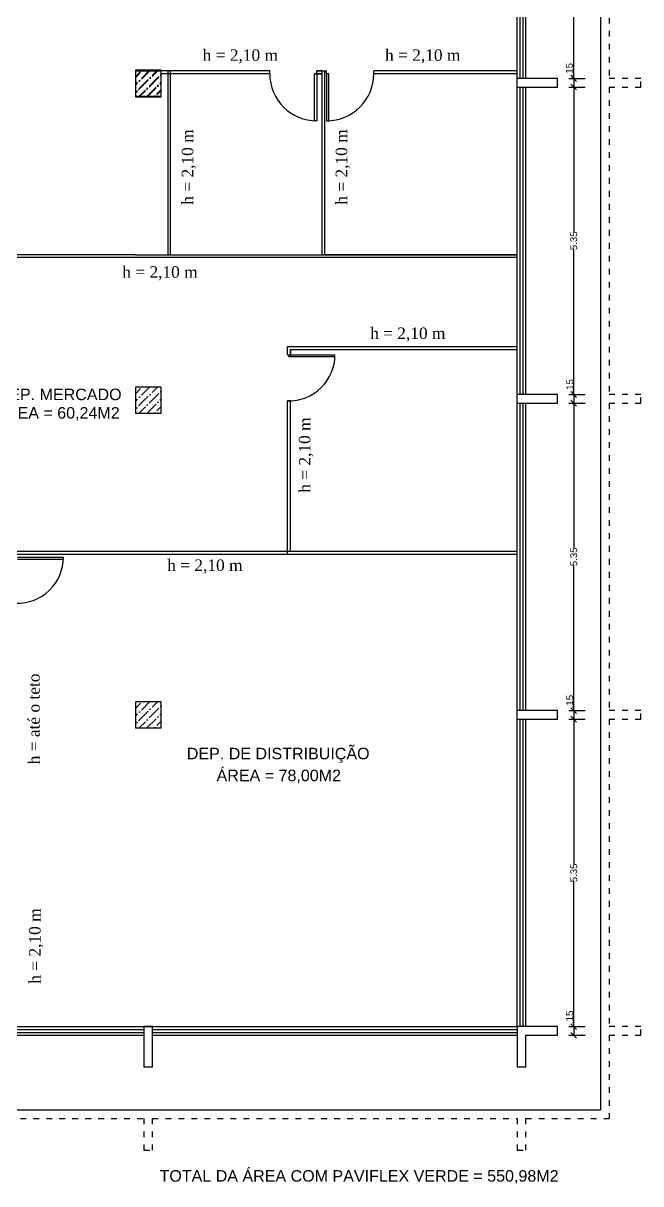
# Model space of a CAD drawing. Extents: x 97.2 to 178.4, y 268.6 to 301.5.
# Drawn here: x 140.5 to 151.25, y 269.29 to 289.49 of the extents above; entities that cross this region are included whole.
import ezdxf

# ---------------------------------------------------------------- set-up
doc = ezdxf.new("R2010")
doc.units = 0
doc.header["$MEASUREMENT"] = 0
doc.linetypes.add('ACAD_ISO03W100', pattern=[30, 12, -18])
doc.layers.get('0').update_dxf_attribs({"linetype": 'CONTINUOUS'})
doc.layers.get('DEFPOINTS').update_dxf_attribs({"linetype": 'CONTINUOUS'})
for name, color, linetype in [('COTAS', 8, 'CONTINUOUS'), ('DIVISÓRIAS', 1, 'CONTINUOUS'), ('MOBIL', 7, 'CONTINUOUS'), ('PAREDE-ALVENARIA', 7, 'CONTINUOUS'), ('PILAR', 5, 'CONTINUOUS'), ('PROJEÇÃOTELHADO', 181, 'ACAD_ISO03W100'), ('VIDRO', 4, 'CONTINUOUS')]:
    doc.layers.add(name, color=color, linetype=linetype)
doc.styles.get("Standard").update_dxf_attribs({"font": 'arial.ttf'})
doc.dimstyles.get("Standard").update_dxf_attribs({"dimscale": 0, "dimtxt": 0.12, "dimasz": 0.1, "dimexe": 0.2, "dimexo": 0.2, "dimgap": 0, "dimtad": 0, "dimzin": 5, "dimdsep": 46, "dimtxsty": 'Standard', "dimblk1": 'OBLIQUE', "dimblk2": 'OBLIQUE', "dimsah": 1, "dimcen": 0.1, "dimadec": 0, "dimazin": 0, "dimtfac": 1, "dimtmove": 0, "dimatfit": 3, "dimldrblk": 'OBLIQUE', "dimfxl": 1, "dimtolj": 1, "dimtzin": 1, "dimarcsym": 0})

# ---------------------------------------------------------------- blocks, each defined once
blk = doc.blocks.new('_OBLIQUE')
at = {"color": 0, "linetype": 'ByBlock'}
blk.add_line((-0.5, -0.5), (0.5, 0.5), dxfattribs=at)
blk = doc.blocks.new('*D16')
at = {"color": 0, "linetype": 'ByBlock'}
for p, q in [((150.002, 293.876), (150.285, 293.876)), ((150.085, 293.876), (150.085, 291.358)), ((150.085, 288.526), (150.085, 291.045)), ((150.002, 288.526), (150.285, 288.526))]:
    blk.add_line(p, q, dxfattribs=at)
at = {"layer": 'DEFPOINTS', "color": 0, "linetype": 'ByBlock'}
for p in [(149.802, 293.876), (149.802, 288.526), (150.085, 288.526)]:
    blk.add_point(p, dxfattribs=at)
at = {"color": 0, "linetype": 'ByBlock', "xscale": 0.1, "yscale": 0.1, "zscale": 0.1}
for p, rotation in [((150.085, 293.876), 90), ((150.085, 288.526), 270)]:
    blk.add_blockref('_OBLIQUE', p, dxfattribs=dict(at, rotation=rotation))
at = {"color": 0, "linetype": 'ByBlock', "insert": (150.085, 291.201), "char_height": 0.12, "attachment_point": 5, "rotation": 90}
blk.add_mtext('\\A1;5.35', dxfattribs=at)
blk = doc.blocks.new('*D17')
at = {"color": 0, "linetype": 'ByBlock'}
for p, q in [((150.002, 288.526), (150.285, 288.526)), ((150.085, 288.526), (150.085, 288.376)), ((150.002, 288.376), (150.285, 288.376))]:
    blk.add_line(p, q, dxfattribs=at)
at = {"layer": 'DEFPOINTS', "color": 0, "linetype": 'ByBlock'}
for p in [(149.802, 288.526), (149.802, 288.376), (150.085, 288.376)]:
    blk.add_point(p, dxfattribs=at)
at = {"color": 0, "linetype": 'ByBlock', "xscale": 0.1, "yscale": 0.1, "zscale": 0.1}
for p, rotation in [((150.085, 288.526), 90), ((150.085, 288.376), 270)]:
    blk.add_blockref('_OBLIQUE', p, dxfattribs=dict(at, rotation=rotation))
at = {"color": 0, "linetype": 'ByBlock', "insert": (150.009, 288.678), "char_height": 0.12, "attachment_point": 5, "rotation": 90}
blk.add_mtext('\\A1;.15', dxfattribs=at)
blk = doc.blocks.new('*D18')
at = {"color": 0, "linetype": 'ByBlock'}
for p, q in [((150.002, 288.376), (150.285, 288.376)), ((150.085, 288.376), (150.085, 285.858)), ((150.085, 283.026), (150.085, 285.545)), ((150.002, 283.026), (150.285, 283.026))]:
    blk.add_line(p, q, dxfattribs=at)
at = {"layer": 'DEFPOINTS', "color": 0, "linetype": 'ByBlock'}
for p in [(149.802, 288.376), (149.802, 283.026), (150.085, 283.026)]:
    blk.add_point(p, dxfattribs=at)
at = {"color": 0, "linetype": 'ByBlock', "xscale": 0.1, "yscale": 0.1, "zscale": 0.1}
for p, rotation in [((150.085, 288.376), 90), ((150.085, 283.026), 270)]:
    blk.add_blockref('_OBLIQUE', p, dxfattribs=dict(at, rotation=rotation))
at = {"color": 0, "linetype": 'ByBlock', "insert": (150.085, 285.701), "char_height": 0.12, "attachment_point": 5, "rotation": 90}
blk.add_mtext('\\A1;5.35', dxfattribs=at)
blk = doc.blocks.new('*D19')
at = {"color": 0, "linetype": 'ByBlock'}
for p, q in [((150.002, 283.026), (150.285, 283.026)), ((150.085, 283.026), (150.085, 282.876)), ((150.002, 282.876), (150.285, 282.876))]:
    blk.add_line(p, q, dxfattribs=at)
at = {"layer": 'DEFPOINTS', "color": 0, "linetype": 'ByBlock'}
for p in [(149.802, 283.026), (149.802, 282.876), (150.085, 282.876)]:
    blk.add_point(p, dxfattribs=at)
at = {"color": 0, "linetype": 'ByBlock', "xscale": 0.1, "yscale": 0.1, "zscale": 0.1}
for p, rotation in [((150.085, 283.026), 90), ((150.085, 282.876), 270)]:
    blk.add_blockref('_OBLIQUE', p, dxfattribs=dict(at, rotation=rotation))
at = {"color": 0, "linetype": 'ByBlock', "insert": (150.018, 283.178), "char_height": 0.12, "attachment_point": 5, "rotation": 90}
blk.add_mtext('\\A1;.15', dxfattribs=at)
blk = doc.blocks.new('*D20')
at = {"color": 0, "linetype": 'ByBlock'}
for p, q in [((150.002, 282.876), (150.285, 282.876)), ((150.085, 282.876), (150.085, 280.358)), ((150.085, 277.526), (150.085, 280.045)), ((150.002, 277.526), (150.285, 277.526))]:
    blk.add_line(p, q, dxfattribs=at)
at = {"layer": 'DEFPOINTS', "color": 0, "linetype": 'ByBlock'}
for p in [(149.802, 282.876), (149.802, 277.526), (150.085, 277.526)]:
    blk.add_point(p, dxfattribs=at)
at = {"color": 0, "linetype": 'ByBlock', "xscale": 0.1, "yscale": 0.1, "zscale": 0.1}
for p, rotation in [((150.085, 282.876), 90), ((150.085, 277.526), 270)]:
    blk.add_blockref('_OBLIQUE', p, dxfattribs=dict(at, rotation=rotation))
at = {"color": 0, "linetype": 'ByBlock', "insert": (150.085, 280.201), "char_height": 0.12, "attachment_point": 5, "rotation": 90}
blk.add_mtext('\\A1;5.35', dxfattribs=at)
blk = doc.blocks.new('*D21')
at = {"color": 0, "linetype": 'ByBlock'}
for p, q in [((150.002, 277.526), (150.285, 277.526)), ((150.085, 277.526), (150.085, 277.376)), ((150.002, 277.376), (150.285, 277.376))]:
    blk.add_line(p, q, dxfattribs=at)
at = {"layer": 'DEFPOINTS', "color": 0, "linetype": 'ByBlock'}
for p in [(149.802, 277.526), (149.802, 277.376), (150.085, 277.376)]:
    blk.add_point(p, dxfattribs=at)
at = {"color": 0, "linetype": 'ByBlock', "xscale": 0.1, "yscale": 0.1, "zscale": 0.1}
for p, rotation in [((150.085, 277.526), 90), ((150.085, 277.376), 270)]:
    blk.add_blockref('_OBLIQUE', p, dxfattribs=dict(at, rotation=rotation))
at = {"color": 0, "linetype": 'ByBlock', "insert": (150.015, 277.682), "char_height": 0.12, "attachment_point": 5, "rotation": 90}
blk.add_mtext('\\A1;.15', dxfattribs=at)
blk = doc.blocks.new('*D22')
at = {"color": 0, "linetype": 'ByBlock'}
for p, q in [((150.002, 277.376), (150.285, 277.376)), ((150.085, 277.376), (150.085, 274.858)), ((150.085, 272.026), (150.085, 274.545)), ((150.002, 272.026), (150.285, 272.026))]:
    blk.add_line(p, q, dxfattribs=at)
at = {"layer": 'DEFPOINTS', "color": 0, "linetype": 'ByBlock'}
for p in [(149.802, 277.376), (149.802, 272.026), (150.085, 272.026)]:
    blk.add_point(p, dxfattribs=at)
at = {"color": 0, "linetype": 'ByBlock', "xscale": 0.1, "yscale": 0.1, "zscale": 0.1}
for p, rotation in [((150.085, 277.376), 90), ((150.085, 272.026), 270)]:
    blk.add_blockref('_OBLIQUE', p, dxfattribs=dict(at, rotation=rotation))
at = {"color": 0, "linetype": 'ByBlock', "insert": (150.085, 274.701), "char_height": 0.12, "attachment_point": 5, "rotation": 90}
blk.add_mtext('\\A1;5.35', dxfattribs=at)
blk = doc.blocks.new('*D23')
at = {"color": 0, "linetype": 'ByBlock'}
for p, q in [((150.002, 272.026), (150.285, 272.026)), ((150.002, 271.876), (150.285, 271.876)), ((150.085, 272.026), (150.085, 271.876))]:
    blk.add_line(p, q, dxfattribs=at)
at = {"layer": 'DEFPOINTS', "color": 0, "linetype": 'ByBlock'}
for p in [(149.802, 272.026), (149.802, 271.876), (150.085, 271.876)]:
    blk.add_point(p, dxfattribs=at)
at = {"color": 0, "linetype": 'ByBlock', "xscale": 0.1, "yscale": 0.1, "zscale": 0.1}
for p, rotation in [((150.085, 272.026), 90), ((150.085, 271.876), 270)]:
    blk.add_blockref('_OBLIQUE', p, dxfattribs=dict(at, rotation=rotation))
at = {"color": 0, "linetype": 'ByBlock', "insert": (150.012, 272.188), "char_height": 0.12, "attachment_point": 5, "rotation": 90}
blk.add_mtext('\\A1;.15', dxfattribs=at)

msp = doc.modelspace()

# ---------------------------------------------------------------- hatches: boundary and pattern name
at = {"layer": 'PILAR'}
h = msp.add_hatch(dxfattribs=at)
h.set_pattern_fill('ANSI36', color=256, scale=0.03, style=0)
h.set_pattern_definition([(45, (5.54823, 0.51334), (0.05051394, 0.185217782), [0.238125, -0.047625, 0, -0.047625])])
h.paths.add_polyline_path([(142.452, 288.669), (142.452, 288.219), (142.902, 288.219), (142.902, 288.669)])
h = msp.add_hatch(dxfattribs=at)
h.set_pattern_fill('ANSI36', color=256, scale=0.03, style=0)
h.set_pattern_definition([(45, (5.54823, 0.49834), (0.05051394, 0.185217782), [0.238125, -0.047625, 0, -0.047625])])
h.paths.add_polyline_path([(142.452, 288.654), (142.452, 288.204), (142.902, 288.204), (142.902, 288.654)])
h = msp.add_hatch(dxfattribs=at)
h.set_pattern_fill('ANSI36', color=256, scale=0.03, style=0)
h.set_pattern_definition([(45, (5.54823, -5.00166), (0.05051394, 0.185217782), [0.238125, -0.047625, 0, -0.047625])])
h.paths.add_polyline_path([(142.452, 283.154), (142.452, 282.704), (142.902, 282.704), (142.902, 283.154)])
h = msp.add_hatch(dxfattribs=at)
h.set_pattern_fill('ANSI36', color=256, scale=0.03, style=0)
h.set_pattern_definition([(45, (5.54823, -5.00166), (0.05051394, 0.185217782), [0.238125, -0.047625, 0, -0.047625])])
h.paths.add_polyline_path([(142.452, 283.154), (142.452, 282.704), (142.902, 282.704), (142.902, 283.154)])
h = msp.add_hatch(dxfattribs=at)
h.set_pattern_fill('ANSI36', color=256, scale=0.03, style=0)
h.set_pattern_definition([(45, (5.54823, -10.47902), (0.05051394, 0.185217782), [0.238125, -0.047625, 0, -0.047625])])
h.paths.add_polyline_path([(142.452, 277.676), (142.452, 277.226), (142.902, 277.226), (142.902, 277.676)])
h = msp.add_hatch(dxfattribs=at)
h.set_pattern_fill('ANSI36', color=256, scale=0.03, style=0)
h.set_pattern_definition([(45, (5.54823, -10.47902), (0.05051394, 0.185217782), [0.238125, -0.047625, 0, -0.047625])])
h.paths.add_polyline_path([(142.452, 277.676), (142.452, 277.226), (142.902, 277.226), (142.902, 277.676)])

# ---------------------------------------------------------------- linework, layer by layer
at = {"layer": 'DIVISÓRIAS'}
for p, q in [((144.792, 288.659), (142.902, 288.659)), ((143.022, 285.459), (143.022, 288.659)), ((143.062, 285.459), (143.062, 288.659)), ((144.792, 288.609), (144.792, 288.659)), ((145.612, 288.659), (145.702, 288.659)), ((145.612, 288.659), (145.692, 288.659)), ((145.612, 288.609), (145.612, 288.659)), ((145.692, 288.659), (145.612, 288.659)), ((145.702, 288.659), (145.612, 288.659)), ((145.702, 288.659), (145.782, 288.659)), ((145.702, 285.459), (145.702, 288.659)), ((145.752, 285.459), (145.752, 288.659)), ((145.782, 288.609), (145.782, 288.659)), ((149.102, 288.659), (146.602, 288.659)), ((146.602, 288.609), (146.602, 288.659)), ((144.792, 288.609), (142.902, 288.609)), ((145.572, 288.609), (145.702, 288.609)), ((145.572, 288.609), (145.692, 288.609)), ((145.702, 288.609), (145.572, 288.609)), ((145.642, 288.609), (145.612, 288.609)), ((149.102, 288.609), (146.602, 288.609)), ((142.452, 285.459), (139.752, 285.459)), ((142.452, 285.409), (139.752, 285.409)), ((142.452, 285.459), (149.102, 285.459)), ((149.102, 285.409), (142.452, 285.409)), ((149.102, 285.459), (145.732, 285.459)), ((145.102, 283.861), (149.102, 283.861)), ((145.102, 283.716), (145.102, 283.861)), ((145.152, 283.811), (149.102, 283.811)), ((145.152, 283.686), (145.152, 283.811)), ((145.152, 283.791), (145.152, 283.686)), ((145.152, 283.791), (145.152, 283.686)), ((145.102, 283.716), (145.152, 283.716)), ((145.127, 283.686), (145.127, 283.716)), ((145.127, 283.716), (145.927, 283.716)), ((145.127, 283.686), (145.927, 283.686)), ((145.152, 282.916), (145.102, 282.916)), ((145.102, 280.252), (145.102, 282.916)), ((145.152, 280.302), (145.152, 282.916)), ((149.102, 280.292), (137.363, 280.292)), ((149.102, 280.242), (137.363, 280.242)), ((140.399, 280.193), (141.199, 280.193)), ((140.399, 280.163), (141.199, 280.163))]:
    msp.add_line(p, q, dxfattribs=at)
for points in [[(145.572, 287.789), (145.572, 288.609), (145.612, 288.609), (145.612, 287.789)], [(145.822, 287.789), (145.822, 288.609), (145.782, 288.609), (145.782, 287.789)]]:
    msp.add_lwpolyline(points, close=True, dxfattribs=at)
for centre, radius, start, end in [((145.612, 288.609), 0.82, 180, 270), ((145.782, 288.609), 0.82, 270, 360), ((145.127, 283.716), 0.8, 268.2092, 0), ((140.399, 280.193), 0.8, 268.2092, 0)]:
    msp.add_arc(centre, radius, start, end, dxfattribs=at)
at = {"layer": 'PAREDE-ALVENARIA'}
for p, q in [((149.102, 272.026), (149.102, 299.376)), ((149.102, 272.026), (149.102, 299.376)), ((149.252, 288.526), (149.252, 293.876)), ((149.252, 288.526), (149.252, 293.876)), ((149.802, 288.526), (149.102, 288.526)), ((149.802, 288.526), (149.102, 288.526)), ((149.802, 288.376), (149.802, 288.526)), ((149.802, 288.376), (149.802, 288.526)), ((149.102, 288.376), (149.802, 288.376)), ((149.102, 288.376), (149.802, 288.376)), ((149.252, 283.026), (149.252, 288.376)), ((149.252, 283.026), (149.252, 288.376)), ((149.802, 283.026), (149.102, 283.026)), ((149.802, 283.026), (149.102, 283.026)), ((149.802, 282.876), (149.802, 283.026)), ((149.802, 282.876), (149.802, 283.026)), ((149.102, 282.876), (149.802, 282.876)), ((149.102, 282.876), (149.802, 282.876)), ((149.252, 277.526), (149.252, 282.876)), ((149.252, 277.526), (149.252, 282.876)), ((149.802, 277.526), (149.102, 277.526)), ((149.802, 277.526), (149.102, 277.526)), ((149.802, 277.376), (149.802, 277.526)), ((149.802, 277.376), (149.802, 277.526)), ((149.102, 277.376), (149.802, 277.376)), ((149.102, 277.376), (149.802, 277.376)), ((149.252, 272.026), (149.252, 277.376)), ((149.252, 272.026), (149.252, 277.376)), ((129.602, 272.026), (149.102, 272.026)), ((129.602, 272.026), (149.102, 272.026)), ((136.252, 271.876), (142.602, 271.876)), ((136.252, 271.876), (142.602, 271.876)), ((142.752, 271.876), (149.102, 271.876)), ((142.752, 271.876), (149.102, 271.876))]:
    msp.add_line(p, q, dxfattribs=at)
msp.add_lwpolyline([(142.602, 271.326), (142.752, 271.326), (142.752, 272.026), (142.602, 272.026)], close=True, dxfattribs=at)
msp.add_lwpolyline([(142.602, 271.326), (142.752, 271.326), (142.752, 272.026), (142.602, 272.026)], close=True, dxfattribs=at)
for points in [[(149.252, 272.026), (149.102, 272.026), (149.102, 271.326), (149.252, 271.326), (149.252, 271.876)], [(149.252, 271.876), (149.802, 271.876), (149.802, 272.026), (149.102, 272.026), (149.102, 271.876)], [(149.252, 272.026), (149.102, 272.026), (149.102, 271.326), (149.252, 271.326), (149.252, 271.876)], [(149.252, 271.876), (149.802, 271.876), (149.802, 272.026), (149.102, 272.026), (149.102, 271.876)]]:
    msp.add_lwpolyline(points, dxfattribs=at)
at = {"layer": 'PILAR'}
for points in [[(142.452, 288.219), (142.902, 288.219), (142.902, 288.669), (142.452, 288.669)], [(142.452, 288.204), (142.902, 288.204), (142.902, 288.654), (142.452, 288.654)], [(142.452, 282.704), (142.902, 282.704), (142.902, 283.154), (142.452, 283.154)], [(142.452, 282.704), (142.902, 282.704), (142.902, 283.154), (142.452, 283.154)], [(142.452, 277.226), (142.902, 277.226), (142.902, 277.676), (142.452, 277.676)], [(142.452, 277.226), (142.902, 277.226), (142.902, 277.676), (142.452, 277.676)]]:
    msp.add_lwpolyline(points, close=True, dxfattribs=at)
at = {"layer": 'PROJEÇÃOTELHADO', "ltscale": 5}
for p in [(150.552, 300.826), (136.252, 270.576)]:
    msp.add_line(p, (150.552, 270.576), dxfattribs=at)
at = {"layer": 'PROJEÇÃOTELHADO', "ltscale": 0.007}
for p, q in [((150.702, 293.876), (150.702, 288.526)), ((151.252, 288.526), (150.702, 288.526)), ((151.252, 288.376), (151.252, 288.526)), ((150.702, 288.376), (151.252, 288.376)), ((150.702, 288.376), (150.702, 283.026)), ((151.252, 283.026), (150.702, 283.026)), ((151.252, 282.876), (151.252, 283.026)), ((150.702, 282.876), (151.252, 282.876)), ((150.702, 282.876), (150.702, 277.526)), ((151.252, 277.526), (150.702, 277.526)), ((151.252, 277.376), (151.252, 277.526)), ((150.702, 277.376), (151.252, 277.376)), ((150.702, 277.376), (150.702, 272.026)), ((150.702, 271.876), (150.702, 270.426)), ((129.602, 270.426), (142.602, 270.426)), ((142.752, 270.426), (149.102, 270.426)), ((149.252, 270.426), (150.702, 270.426))]:
    msp.add_line(p, q, dxfattribs=at)
for points in [[(150.702, 271.876), (151.252, 271.876), (151.252, 272.026), (150.702, 272.026)], [(142.602, 270.426), (142.602, 269.876), (142.752, 269.876), (142.752, 270.426)], [(149.102, 270.426), (149.102, 269.876), (149.252, 269.876), (149.252, 270.426)]]:
    msp.add_lwpolyline(points, dxfattribs=at)
at = {"layer": 'VIDRO'}
for p, q in [((149.152, 288.526), (149.152, 293.876)), ((149.152, 288.526), (149.152, 293.876)), ((149.202, 288.526), (149.202, 293.876)), ((149.202, 288.526), (149.202, 293.876)), ((149.152, 283.026), (149.152, 288.376)), ((149.152, 283.026), (149.152, 288.376)), ((149.202, 283.026), (149.202, 288.376)), ((149.202, 283.026), (149.202, 288.376)), ((149.152, 277.526), (149.152, 282.876)), ((149.152, 277.526), (149.152, 282.876)), ((149.202, 277.526), (149.202, 282.876)), ((149.202, 277.526), (149.202, 282.876)), ((149.152, 272.026), (149.152, 277.376)), ((149.152, 272.026), (149.152, 277.376)), ((149.202, 272.026), (149.202, 277.376)), ((149.202, 272.026), (149.202, 277.376)), ((136.252, 271.976), (142.602, 271.976)), ((136.252, 271.976), (142.602, 271.976)), ((136.252, 271.926), (142.602, 271.926)), ((136.252, 271.926), (142.602, 271.926)), ((142.752, 271.976), (149.102, 271.976)), ((142.752, 271.976), (149.102, 271.976)), ((142.752, 271.926), (149.102, 271.926)), ((142.752, 271.926), (149.102, 271.926))]:
    msp.add_line(p, q, dxfattribs=at)

# ---------------------------------------------------------------- texts
at = {"layer": 'MOBIL'}
for s, p in [('DEP. MERCADO', (140.055, 282.928)), ('DEP. MERCADO', (140.055, 282.928)), ('ÁREA = 60,24M2', (140.013, 282.607)), ('DEP. DE DISTRIBUIÇÃO', (143.348, 276.678)), ('ÁREA = 78,00M2', (143.866, 276.297)), ('TOTAL DA ÁREA COM PAVIFLEX VERDE = 550,98M2', (142.873, 269.328))]:
    msp.add_text(s, height=0.2, dxfattribs=at).set_placement(p)
at = {"layer": 'PAREDE-ALVENARIA', "char_height": 0.2, "width": 1.6656, "attachment_point": 1}
for insert in [(143.624, 289.033), (146.8, 289.033), (142.225, 285.258), (146.54, 284.192), (143.007, 280.155)]:
    msp.add_mtext('\\fTimes New Roman|b0|i0|c0|p18;h = 2,10 m', dxfattribs=dict(at, insert=insert))
at = {"layer": 'PAREDE-ALVENARIA', "char_height": 0.2, "attachment_point": 1, "rotation": 90}
for s, insert, width in [('\\fTimes New Roman|b0|i0|c0|p18;h = 2,10 m', (143.26, 286.329), 1.37946), ('\\fTimes New Roman|b0|i0|c0|p18;h = 2,10 m', (145.94, 286.329), 1.37946), ('\\fTimes New Roman|b0|i0|c0|p18;h = 2,10 m', (145.3, 281.316), 1.37946), ('\\fTimes New Roman|b0|i0|c0|p18;h = até o teto', (140.586, 276.591), 1.54477), ('\\fTimes New Roman|b0|i0|c0|p18;h = 2,10 m', (140.602, 272.772), 1.6656)]:
    msp.add_mtext(s, dxfattribs=dict(at, insert=insert, width=width))

# ---------------------------------------------------------------- dimensions: what is measured, and where the dimension line sits
at = {"layer": 'COTAS'}
for base, p1, p2, picture, middle in [((150.085, 288.526), (149.802, 293.876), (149.802, 288.526), '*D16', (150.085, 291.201)), ((150.085, 283.026), (149.802, 288.376), (149.802, 283.026), '*D18', (150.085, 285.701)), ((150.085, 277.526), (149.802, 282.876), (149.802, 277.526), '*D20', (150.085, 280.201)), ((150.085, 272.026), (149.802, 277.376), (149.802, 272.026), '*D22', (150.085, 274.701))]:
    dim = msp.add_linear_dim(base=base, p1=p1, p2=p2, angle=90, dimstyle='Standard', override={"dimscale": 1, "dimtmove": 1}, dxfattribs=at)
    dim.commit()
    dim.dimension.update_dxf_attribs({"geometry": picture, "text_midpoint": middle})
for base, p1, p2, picture, middle in [((150.085, 288.376), (149.802, 288.526), (149.802, 288.376), '*D17', (150.009, 288.678)), ((150.085, 282.876), (149.802, 283.026), (149.802, 282.876), '*D19', (150.018, 283.178)), ((150.085, 277.376), (149.802, 277.526), (149.802, 277.376), '*D21', (150.015, 277.682)), ((150.085, 271.876), (149.802, 272.026), (149.802, 271.876), '*D23', (150.012, 272.188))]:
    dim = msp.add_linear_dim(base=base, p1=p1, p2=p2, angle=90, dimstyle='Standard', override={"dimscale": 1, "dimtmove": 1}, dxfattribs=at)
    dim.commit()
    dim.dimension.update_dxf_attribs({"geometry": picture, "text_midpoint": middle, "dimtype": 160})

doc.saveas('drawing.dxf')
